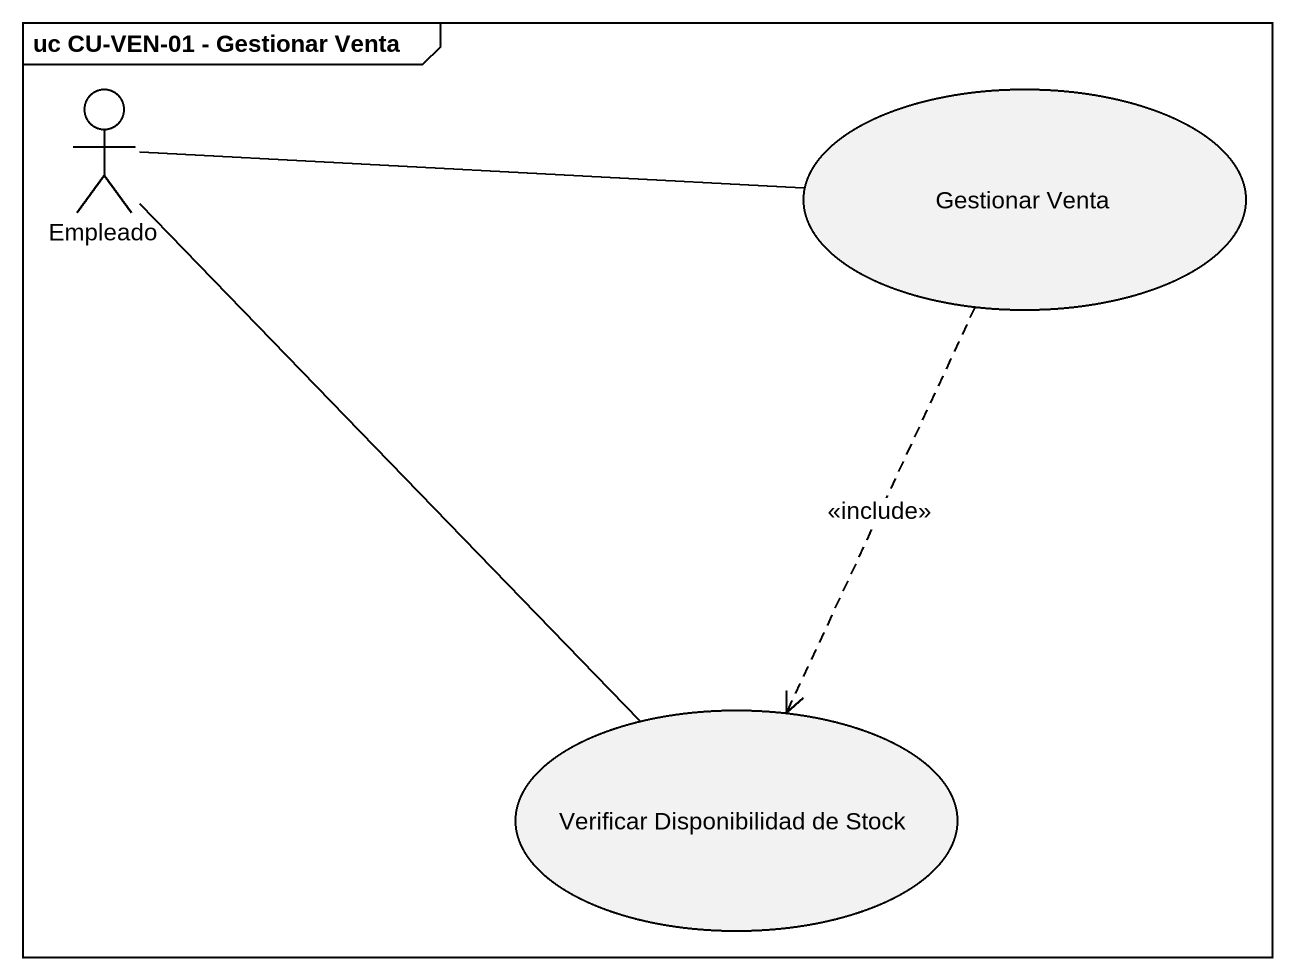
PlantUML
@startuml
mainframe uc CU-VEN-01 - Gestionar Venta
actor Empleado
usecase "Gestionar Venta" as Gestionar_Venta
usecase "Verificar Disponibilidad de Stock" as Verificar_Disponibilidad_de
Empleado -right- Gestionar_Venta
Empleado -- Verificar_Disponibilidad_de
Gestionar_Venta ..> Verificar_Disponibilidad_de : <<include>>
@enduml
